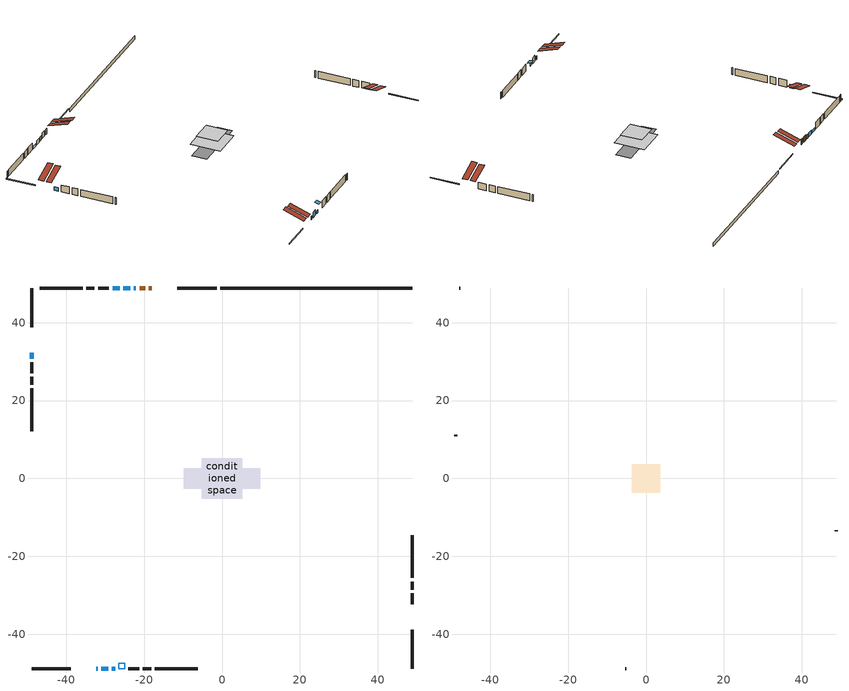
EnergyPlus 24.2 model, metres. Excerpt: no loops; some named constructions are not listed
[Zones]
conditioned space
 floor outside (Floor1 construction): -0.5,-0.5 -0.5,0.5 0.5,0.5 0.5,-0.5 z0.29
 floor adiabatic (Floor3 construction): -5.02,-5.02 -5.02,5.02 5.02,5.02 5.02,-5.02 z0.29
 floor adiabatic (AdiabaticFloorConstruction): -5.2,-5.2 -5.2,5.2 5.2,5.2 5.2,-5.2 z0.29
 floor foundation (Slab1 construction): -9.77,-2.57 -9.77,2.57 9.77,2.57 9.77,-2.57 z-0.91
 wall outside (RimJoist1 construction): -1.41,48.9 -11.53,48.9 / -48.9,-48.9 -38.78,-48.9 / -48.9,48.9 -48.9,38.78 / 48.9,-48.9 48.9,-38.78 z0.29:0.59
 wall outside (AdiabaticWallConstruction 1): -18.03,48.9 -18.75,48.9 / -19.67,48.9 -21.15,48.9 z0.29:2.32
 wall outside (AdiabaticWallConstruction): -32.27,-48.9 -31.87,-48.9 z0.29:1.51; -22.08,48.9 -22.67,48.9 / -23.59,48.9 -25.37,48.9 z0.29:1.76; -26.3,48.9 -28.08,48.9 z0.29:1.15; -30.95,-48.9 -29.17,-48.9 z0.29:2.32; -28.24,-48.9 -27.38,-48.9 z0.29:1.31; -48.9,32.27 -48.9,30.8 z0.29:1.46
 wall outside (Wall1 construction): -29.01,48.9 -31.83,48.9 / -24.03,-48.9 -21.21,-48.9 / -48.9,29.87 -48.9,27.05 / 48.9,-32.27 48.9,-29.45 z0.29:2.73
 wall outside (Wall2 construction): -32.76,48.9 -34.82,48.9 / -20.28,-48.9 -18.22,-48.9 / -48.9,26.12 -48.9,24.06 / 48.9,-28.52 48.9,-26.46 z0.29:2.73
 wall outside (Wall3 construction): -35.74,48.9 -46.75,48.9 / -17.29,-48.9 -6.28,-48.9 / -48.9,23.13 -48.9,12.12 / 48.9,-25.54 48.9,-14.53 z0.29:2.73
 wall foundation (FoundationWall1 construction): 48.9,48.9 -0.48,48.9 z-0.91:0.29
 window (WindowConstruction 6): -32.27,-48.9 -31.88,-48.9 z0.29:1.51
 window (WindowConstruction): -22.08,48.9 -22.67,48.9 z0.29:1.76
 window (WindowConstruction 1): -23.6,48.9 -25.37,48.9 z0.29:1.76
 window (WindowConstruction 2): -26.3,48.9 -28.08,48.9 z0.29:1.15
 window (WindowConstruction 3): -30.95,-48.9 -29.17,-48.9 z0.29:2.32
 window (WindowConstruction 4): -28.24,-48.9 -27.38,-48.9 z0.29:1.3
 window (WindowConstruction 5): -48.9,32.27 -48.9,30.8 z0.29:1.46
 door (Door): -18.04,48.9 -18.74,48.9 z0.29:2.32
 door (Door 1): -19.67,48.9 -21.15,48.9 z0.29:2.32
 ceiling adiabatic (AdiabaticFloorConstruction): 5.2,-5.2 5.2,5.2 -5.2,5.2 -5.2,-5.2 z0.29
 roof outside (Roof2 construction): -17.11,48.9,2.73 -17.11,42.01,5.02 -15.29,42.01,5.02 -15.29,48.9,2.73; -33.2,-48.9,2.73 -33.2,-42.01,5.02 -35.02,-42.01,5.02 -35.02,-48.9,2.73; -48.9,33.2,2.73 -42.01,33.2,5.02 -42.01,35.02,5.02 -48.9,35.02,2.73; 48.9,-33.2,2.73 42.01,-33.2,5.02 42.01,-35.02,5.02 48.9,-35.02,2.73
 roof outside (AdiabaticRoofConstruction): -24.96,-48.9,2.73 -24.96,-47.48,3.2 -26.45,-47.48,3.2 -26.45,-48.9,2.73
 skylight (SkylightConstruction): -24.96,-48.9,2.73 -24.96,-47.48,3.2 -26.45,-47.48,3.2 -26.45,-48.9,2.73
attic - vented
 floor to conditioned space (Floor2 construction Reversed): -3.71,-3.71 -3.71,3.71 3.71,3.71 3.71,-3.71 z2.73
 wall outside (Wall4 construction): -47.68,48.9 -47.97,48.9 / -5.35,-48.9 -5.06,-48.9 / -48.9,11.2 -48.9,10.91 / 48.9,-13.6 48.9,-13.31 z0.29:2.73
 roof outside (Roof1 construction): -14.36,48.9,2.73 -14.36,41.68,5.13 -12.46,41.68,5.13 -12.46,48.9,2.73; -35.95,-48.9,2.73 -35.95,-41.68,5.13 -37.85,-41.68,5.13 -37.85,-48.9,2.73; -48.9,35.95,2.73 -41.68,35.95,5.13 -41.68,37.85,5.13 -48.9,37.85,2.73; 48.9,-35.95,2.73 41.68,-35.95,5.13 41.68,-37.85,5.13 48.9,-37.85,2.73
[Material] Roughness=Rough; Thermal Absorptance=0.9
Name | Thickness {m} | Conductivity {W/m-K} | Density {kg/m3} | Specific Heat {J/kg-K} | Solar Absorptance | Visible Absorptance
ceiling loosefill ins | 0.254 | 0.0480833 | 16.02 | 1046.75 | 0.7 | 0.7
ceiling stud and cavity | 0.1397 | 0.09942 | 65.682 | 1177.47 | 0.7 | 0.7
gypsum board | 0.0127 | 0.160291 | 801 | 837.4 | 0.6 | 0.6
[Construction]
Floor2 construction: ceiling loosefill ins, ceiling stud and cavity, gypsum board
[Schedule:Day:Interval]
interior lighting schedule day: No, 01:00, 0.108182, 04:00, 0.0901515, 05:00, 0.0991667, 06:00, 0.162273, 07:00, 0.270455, 08:00, 0.342576, 10:00, 0.369621, 11:00, 0.351591, 12:00, 0.333561, 13:00, 0.324545, 14:00, 0.31553, 15:00, 0.333561, 16:00, 0.369621, 17:00, 0.450758, 18:00, 0.585985, 19:00, 0.775303, 20:00, 0.955606, 21:00, 0.991667, 22:00, 0.712197, 23:00, 0.360606, 24:00, 0.162273
interior lighting schedule day 1: No, 01:00, 0.100909, 04:00, 0.0840909, 05:00, 0.0925, 06:00, 0.151364, 07:00, 0.252273, 08:00, 0.319545, 10:00, 0.344773, 11:00, 0.327955, 12:00, 0.311136, 13:00, 0.302727, 14:00, 0.294318, 15:00, 0.311136, 16:00, 0.344773, 17:00, 0.420455, 18:00, 0.546591, 19:00, 0.723182, 20:00, 0.891364, 21:00, 0.925, 22:00, 0.664318, 23:00, 0.336364, 24:00, 0.151364
interior lighting schedule day 2: No, 01:00, 0.0927273, 04:00, 0.0772727, 05:00, 0.085, 06:00, 0.139091, 07:00, 0.231818, 08:00, 0.293636, 10:00, 0.316818, 11:00, 0.301364, 12:00, 0.285909, 13:00, 0.278182, 14:00, 0.270455, 15:00, 0.285909, 16:00, 0.316818, 17:00, 0.386364, 18:00, 0.502273, 19:00, 0.664545, 20:00, 0.819091, 21:00, 0.85, 22:00, 0.610455, 23:00, 0.309091, 24:00, 0.139091
interior lighting schedule day 3: No, 01:00, 0.0845455, 04:00, 0.0704545, 05:00, 0.0775, 06:00, 0.126818, 07:00, 0.211364, 08:00, 0.267727, 10:00, 0.288864, 11:00, 0.274773, 12:00, 0.260682, 13:00, 0.253636, 14:00, 0.246591, 15:00, 0.260682, 16:00, 0.288864, 17:00, 0.352273, 18:00, 0.457955, 19:00, 0.605909, 20:00, 0.746818, 21:00, 0.775, 22:00, 0.556591, 23:00, 0.281818, 24:00, 0.126818
interior lighting schedule day 4: No, 01:00, 0.0763636, 04:00, 0.0636364, 05:00, 0.07, 06:00, 0.114545, 07:00, 0.190909, 08:00, 0.241818, 10:00, 0.260909, 11:00, 0.248182, 12:00, 0.235455, 13:00, 0.229091, 14:00, 0.222727, 15:00, 0.235455, 16:00, 0.260909, 17:00, 0.318182, 18:00, 0.413636, 19:00, 0.547273, 20:00, 0.674545, 21:00, 0.7, 22:00, 0.502727, 23:00, 0.254545, 24:00, 0.114545
interior lighting schedule day 5: No, 01:00, 0.0727273, 04:00, 0.0606061, 05:00, 0.0666667, 06:00, 0.109091, 07:00, 0.181818, 08:00, 0.230303, 10:00, 0.248485, 11:00, 0.236364, 12:00, 0.224242, 13:00, 0.218182, 14:00, 0.212121, 15:00, 0.224242, 16:00, 0.248485, 17:00, 0.30303, 18:00, 0.393939, 19:00, 0.521212, 20:00, 0.642424, 21:00, 0.666667, 22:00, 0.478788, 23:00, 0.242424, 24:00, 0.109091
interior lighting schedule day 6: No, 01:00, 0.0745455, 04:00, 0.0621212, 05:00, 0.0683333, 06:00, 0.111818, 07:00, 0.186364, 08:00, 0.236061, 10:00, 0.254697, 11:00, 0.242273, 12:00, 0.229848, 13:00, 0.223636, 14:00, 0.217424, 15:00, 0.229848, 16:00, 0.254697, 17:00, 0.310606, 18:00, 0.403788, 19:00, 0.534242, 20:00, 0.658485, 21:00, 0.683333, 22:00, 0.490758, 23:00, 0.248485, 24:00, 0.111818
interior lighting schedule day 7: No, 01:00, 0.08, 04:00, 0.0666667, 05:00, 0.0733333, 06:00, 0.12, 07:00, 0.2, 08:00, 0.253333, 10:00, 0.273333, 11:00, 0.26, 12:00, 0.246667, 13:00, 0.24, 14:00, 0.233333, 15:00, 0.246667, 16:00, 0.273333, 17:00, 0.333333, 18:00, 0.433333, 19:00, 0.573333, 20:00, 0.706667, 21:00, 0.733333, 22:00, 0.526667, 23:00, 0.266667, 24:00, 0.12
interior lighting schedule day 8: No, 01:00, 0.0890909, 04:00, 0.0742424, 05:00, 0.0816667, 06:00, 0.133636, 07:00, 0.222727, 08:00, 0.282121, 10:00, 0.304394, 11:00, 0.289545, 12:00, 0.274697, 13:00, 0.267273, 14:00, 0.259848, 15:00, 0.274697, 16:00, 0.304394, 17:00, 0.371212, 18:00, 0.482576, 19:00, 0.638485, 20:00, 0.78697, 21:00, 0.816667, 22:00, 0.586515, 23:00, 0.29697, 24:00, 0.133636
interior lighting schedule day 9: No, 01:00, 0.0972727, 04:00, 0.0810606, 05:00, 0.0891667, 06:00, 0.145909, 07:00, 0.243182, 08:00, 0.30803, 10:00, 0.332348, 11:00, 0.316136, 12:00, 0.299924, 13:00, 0.291818, 14:00, 0.283712, 15:00, 0.299924, 16:00, 0.332348, 17:00, 0.405303, 18:00, 0.526894, 19:00, 0.697121, 20:00, 0.859242, 21:00, 0.891667, 22:00, 0.640379, 23:00, 0.324242, 24:00, 0.145909
interior lighting schedule day 10: No, 01:00, 0.105455, 04:00, 0.0878788, 05:00, 0.0966667, 06:00, 0.158182, 07:00, 0.263636, 08:00, 0.333939, 10:00, 0.360303, 11:00, 0.342727, 12:00, 0.325152, 13:00, 0.316364, 14:00, 0.307576, 15:00, 0.325152, 16:00, 0.360303, 17:00, 0.439394, 18:00, 0.571212, 19:00, 0.755758, 20:00, 0.931515, 21:00, 0.966667, 22:00, 0.694242, 23:00, 0.351515, 24:00, 0.158182
interior lighting schedule day 11: No, 01:00, 0.109091, 04:00, 0.0909091, 05:00, 0.1, 06:00, 0.163636, 07:00, 0.272727, 08:00, 0.345455, 10:00, 0.372727, 11:00, 0.354545, 12:00, 0.336364, 13:00, 0.327273, 14:00, 0.318182, 15:00, 0.336364, 16:00, 0.372727, 17:00, 0.454545, 18:00, 0.590909, 19:00, 0.781818, 20:00, 0.963636, 21:00, 1, 22:00, 0.718182, 23:00, 0.363636, 24:00, 0.163636
interior lighting schedule default day; occupants schedule default day; clothes dryer schedule default day; cooking range schedule default day; mech vent bath fan 0 schedule default day; mech vent range fan 0 schedule default day; misc plug loads schedule default day; general water use schedule default day; heating setpoint default day; cooling setpoint default day; clothes dryer exhaust 0 schedule default day; cooling season schedule day; cooling season schedule day 2; cooling season schedule default day; exterior lighting schedule default day; natural vent schedule default day: No, 24:00, 0
occupants schedule day: No, 05:00, 0.426829, 06:00, 0.719512, 07:00, 1, 08:00, 0.670732, 09:00, 0.329268, 14:00, 0.170732, 15:00, 0.231707, 16:00, 0.329268, 17:00, 0.5, 18:00, 0.670732, 19:00, 0.829268, 21:00, 1, 22:00, 0.853659, 23:00, 0.646341, 24:00, 0.426829
clothes dryer schedule day; clothes dryer exhaust 0 schedule day: No, 01:00, 0.123457, 02:00, 0.0740741, 03:00, 0.0493827, 04:00, 0.0246914, 05:00, 0.0493827, 06:00, 0.0740741, 07:00, 0.197531, 08:00, 0.395062, 09:00, 0.592593, 10:00, 0.839506, 11:00, 0.962963, 12:00, 1, 13:00, 0.91358, 14:00, 0.82716, 15:00, 0.716049, 16:00, 0.753086, 17:00, 0.679012, 18:00, 0.666667, 20:00, 0.62963, 21:00, 0.641975, 22:00, 0.666667, 23:00, 0.54321, 24:00, 0.296296
cooking range schedule day: No, 05:00, 0.0597015, 06:00, 0.11194, 07:00, 0.171642, 08:00, 0.291045, 11:00, 0.343284, 12:00, 0.402985, 13:00, 0.462687, 14:00, 0.343284, 15:00, 0.291045, 16:00, 0.402985, 17:00, 0.567164, 18:00, 1, 19:00, 0.850746, 20:00, 0.432836, 21:00, 0.291045, 22:00, 0.231343, 23:00, 0.171642, 24:00, 0.11194
mech vent bath fan 0 schedule day: No, 07:00, 0, 08:00, 1, 09:00, 0.2, 24:00, 0
mech vent range fan 0 schedule day: No, 18:00, 0, 19:00, 1, 20:00, 0.2, 24:00, 0
misc plug loads schedule day: No, 06:00, 0.705882, 07:00, 0.745098, 08:00, 0.803922, 15:00, 0.823529, 16:00, 0.862745, 17:00, 0.921569, 18:00, 0.980392, 19:00, 1, 20:00, 0.980392, 21:00, 0.941176, 22:00, 0.862745, 23:00, 0.784314, 24:00, 0.72549
general water use schedule day: No, 01:00, 0.315068, 03:00, 0.287671, 04:00, 0.342466, 05:00, 0.369863, 06:00, 0.520548, 07:00, 0.60274, 08:00, 0.534247, 10:00, 0.506849, 11:00, 0.465753, 14:00, 0.479452, 15:00, 0.534247, 16:00, 0.589041, 17:00, 0.69863, 18:00, 0.876712, 19:00, 0.890411, 20:00, 0.986301, 21:00, 1, 22:00, 0.863014, 23:00, 0.616438, 24:00, 0.465753
heating setpoint day: No, 07:00, 18, 23:00, 21, 24:00, 18
cooling setpoint day: No, 24:00, 25
cooling season schedule day 1: No, 24:00, 1
exterior lighting schedule day: No, 01:00, 0.566667, 03:00, 0.524167, 05:00, 0.495833, 06:00, 0.5525, 07:00, 0.623333, 08:00, 0.580833, 09:00, 0.439167, 10:00, 0.354167, 12:00, 0.34, 13:00, 0.354167, 14:00, 0.396667, 15:00, 0.425, 16:00, 0.495833, 17:00, 0.623333, 18:00, 0.793333, 19:00, 0.906667, 20:00, 0.963333, 21:00, 0.991667, 22:00, 0.920833, 23:00, 0.793333, 24:00, 0.665833
exterior lighting schedule day 1: No, 01:00, 0.528571, 03:00, 0.488929, 05:00, 0.4625, 06:00, 0.515357, 07:00, 0.581429, 08:00, 0.541786, 09:00, 0.409643, 10:00, 0.330357, 12:00, 0.317143, 13:00, 0.330357, 14:00, 0.37, 15:00, 0.396429, 16:00, 0.4625, 17:00, 0.581429, 18:00, 0.74, 19:00, 0.845714, 20:00, 0.898571, 21:00, 0.925, 22:00, 0.858929, 23:00, 0.74, 24:00, 0.621071
exterior lighting schedule day 10: No, 01:00, 0.552381, 03:00, 0.510952, 05:00, 0.483333, 06:00, 0.538571, 07:00, 0.607619, 08:00, 0.56619, 09:00, 0.428095, 10:00, 0.345238, 12:00, 0.331429, 13:00, 0.345238, 14:00, 0.386667, 15:00, 0.414286, 16:00, 0.483333, 17:00, 0.607619, 18:00, 0.773333, 19:00, 0.88381, 20:00, 0.939048, 21:00, 0.966667, 22:00, 0.897619, 23:00, 0.773333, 24:00, 0.649048
exterior lighting schedule day 11: No, 01:00, 0.571429, 03:00, 0.528571, 05:00, 0.5, 06:00, 0.557143, 07:00, 0.628571, 08:00, 0.585714, 09:00, 0.442857, 10:00, 0.357143, 12:00, 0.342857, 13:00, 0.357143, 14:00, 0.4, 15:00, 0.428571, 16:00, 0.5, 17:00, 0.628571, 18:00, 0.8, 19:00, 0.914286, 20:00, 0.971429, 21:00, 1, 22:00, 0.928571, 23:00, 0.8, 24:00, 0.671429
exterior lighting schedule day 2: No, 01:00, 0.485714, 03:00, 0.449286, 05:00, 0.425, 06:00, 0.473571, 07:00, 0.534286, 08:00, 0.497857, 09:00, 0.376429, 10:00, 0.303571, 12:00, 0.291429, 13:00, 0.303571, 14:00, 0.34, 15:00, 0.364286, 16:00, 0.425, 17:00, 0.534286, 18:00, 0.68, 19:00, 0.777143, 20:00, 0.825714, 21:00, 0.85, 22:00, 0.789286, 23:00, 0.68, 24:00, 0.570714
exterior lighting schedule day 3: No, 01:00, 0.442857, 03:00, 0.409643, 05:00, 0.3875, 06:00, 0.431786, 07:00, 0.487143, 08:00, 0.453929, 09:00, 0.343214, 10:00, 0.276786, 12:00, 0.265714, 13:00, 0.276786, 14:00, 0.31, 15:00, 0.332143, 16:00, 0.3875, 17:00, 0.487143, 18:00, 0.62, 19:00, 0.708571, 20:00, 0.752857, 21:00, 0.775, 22:00, 0.719643, 23:00, 0.62, 24:00, 0.520357
exterior lighting schedule day 4: No, 01:00, 0.4, 03:00, 0.37, 05:00, 0.35, 06:00, 0.39, 07:00, 0.44, 08:00, 0.41, 09:00, 0.31, 10:00, 0.25, 12:00, 0.24, 13:00, 0.25, 14:00, 0.28, 15:00, 0.3, 16:00, 0.35, 17:00, 0.44, 18:00, 0.56, 19:00, 0.64, 20:00, 0.68, 21:00, 0.7, 22:00, 0.65, 23:00, 0.56, 24:00, 0.47
exterior lighting schedule day 5: No, 01:00, 0.380952, 03:00, 0.352381, 05:00, 0.333333, 06:00, 0.371429, 07:00, 0.419048, 08:00, 0.390476, 09:00, 0.295238, 10:00, 0.238095, 12:00, 0.228571, 13:00, 0.238095, 14:00, 0.266667, 15:00, 0.285714, 16:00, 0.333333, 17:00, 0.419048, 18:00, 0.533333, 19:00, 0.609524, 20:00, 0.647619, 21:00, 0.666667, 22:00, 0.619048, 23:00, 0.533333, 24:00, 0.447619
exterior lighting schedule day 6: No, 01:00, 0.390476, 03:00, 0.36119, 05:00, 0.341667, 06:00, 0.380714, 07:00, 0.429524, 08:00, 0.400238, 09:00, 0.302619, 10:00, 0.244048, 12:00, 0.234286, 13:00, 0.244048, 14:00, 0.273333, 15:00, 0.292857, 16:00, 0.341667, 17:00, 0.429524, 18:00, 0.546667, 19:00, 0.624762, 20:00, 0.66381, 21:00, 0.683333, 22:00, 0.634524, 23:00, 0.546667, 24:00, 0.45881
exterior lighting schedule day 7: No, 01:00, 0.419048, 03:00, 0.387619, 05:00, 0.366667, 06:00, 0.408571, 07:00, 0.460952, 08:00, 0.429524, 09:00, 0.324762, 10:00, 0.261905, 12:00, 0.251429, 13:00, 0.261905, 14:00, 0.293333, 15:00, 0.314286, 16:00, 0.366667, 17:00, 0.460952, 18:00, 0.586667, 19:00, 0.670476, 20:00, 0.712381, 21:00, 0.733333, 22:00, 0.680952, 23:00, 0.586667, 24:00, 0.492381
exterior lighting schedule day 8: No, 01:00, 0.466667, 03:00, 0.431667, 05:00, 0.408333, 06:00, 0.455, 07:00, 0.513333, 08:00, 0.478333, 09:00, 0.361667, 10:00, 0.291667, 12:00, 0.28, 13:00, 0.291667, 14:00, 0.326667, 15:00, 0.35, 16:00, 0.408333, 17:00, 0.513333, 18:00, 0.653333, 19:00, 0.746667, 20:00, 0.793333, 21:00, 0.816667, 22:00, 0.758333, 23:00, 0.653333, 24:00, 0.548333
exterior lighting schedule day 9: No, 01:00, 0.509524, 03:00, 0.47131, 05:00, 0.445833, 06:00, 0.496786, 07:00, 0.560476, 08:00, 0.522262, 09:00, 0.394881, 10:00, 0.318452, 12:00, 0.305714, 13:00, 0.318452, 14:00, 0.356667, 15:00, 0.382143, 16:00, 0.445833, 17:00, 0.560476, 18:00, 0.713333, 19:00, 0.815238, 20:00, 0.86619, 21:00, 0.891667, 22:00, 0.827976, 23:00, 0.713333, 24:00, 0.59869
[Schedule:Week:Daily]
heating setpoint Week Rule - Jan1-Dec31: heating setpoint day, heating setpoint day, heating setpoint day, heating setpoint day, heating setpoint day, heating setpoint day, heating setpoint day, heating setpoint default day, heating setpoint default day, heating setpoint default day, heating setpoint default day, heating setpoint default day
cooling season schedule Week Rule - Aug26-Sep1: cooling season schedule day 1, cooling season schedule day 1, cooling season schedule day 1, cooling season schedule day 1, cooling season schedule day 1, cooling season schedule day 1, cooling season schedule day 2, cooling season schedule default day, cooling season schedule default day, cooling season schedule default day, cooling season schedule default day, cooling season schedule default day
cooling season schedule Week Rule - Sep2-Dec31: cooling season schedule day 2, cooling season schedule day 2, cooling season schedule day 2, cooling season schedule day 2, cooling season schedule day 2, cooling season schedule day 2, cooling season schedule day 2, cooling season schedule default day, cooling season schedule default day, cooling season schedule default day, cooling season schedule default day, cooling season schedule default day
exterior lighting schedule Week Rule - Sep2-Sep29: exterior lighting schedule day 8, exterior lighting schedule day 8, exterior lighting schedule day 8, exterior lighting schedule day 8, exterior lighting schedule day 8, exterior lighting schedule day 8, exterior lighting schedule day 8, exterior lighting schedule default day, exterior lighting schedule default day, exterior lighting schedule default day, exterior lighting schedule default day, exterior lighting schedule default day
exterior lighting schedule Week Rule - Sep30-Oct6: exterior lighting schedule day 8, exterior lighting schedule day 9, exterior lighting schedule day 9, exterior lighting schedule day 9, exterior lighting schedule day 9, exterior lighting schedule day 9, exterior lighting schedule day 9, exterior lighting schedule default day, exterior lighting schedule default day, exterior lighting schedule default day, exterior lighting schedule default day, exterior lighting schedule default day
exterior lighting schedule Week Rule - Oct7-Oct27: exterior lighting schedule day 9, exterior lighting schedule day 9, exterior lighting schedule day 9, exterior lighting schedule day 9, exterior lighting schedule day 9, exterior lighting schedule day 9, exterior lighting schedule day 9, exterior lighting schedule default day, exterior lighting schedule default day, exterior lighting schedule default day, exterior lighting schedule default day, exterior lighting schedule default day
exterior lighting schedule Week Rule - Oct28-Nov3: exterior lighting schedule day 9, exterior lighting schedule day 9, exterior lighting schedule day 9, exterior lighting schedule day 9, exterior lighting schedule day 10, exterior lighting schedule day 10, exterior lighting schedule day 10, exterior lighting schedule default day, exterior lighting schedule default day, exterior lighting schedule default day, exterior lighting schedule default day, exterior lighting schedule default day
exterior lighting schedule Week Rule - Nov4-Nov24: exterior lighting schedule day 10, exterior lighting schedule day 10, exterior lighting schedule day 10, exterior lighting schedule day 10, exterior lighting schedule day 10, exterior lighting schedule day 10, exterior lighting schedule day 10, exterior lighting schedule default day, exterior lighting schedule default day, exterior lighting schedule default day, exterior lighting schedule default day, exterior lighting schedule default day
exterior lighting schedule Week Rule - Nov25-Dec1: exterior lighting schedule day 10, exterior lighting schedule day 10, exterior lighting schedule day 10, exterior lighting schedule day 10, exterior lighting schedule day 10, exterior lighting schedule day 10, exterior lighting schedule day 11, exterior lighting schedule default day, exterior lighting schedule default day, exterior lighting schedule default day, exterior lighting schedule default day, exterior lighting schedule default day
exterior lighting schedule Week Rule - Dec2-Dec31: exterior lighting schedule day 11, exterior lighting schedule day 11, exterior lighting schedule day 11, exterior lighting schedule day 11, exterior lighting schedule day 11, exterior lighting schedule day 11, exterior lighting schedule day 11, exterior lighting schedule default day, exterior lighting schedule default day, exterior lighting schedule default day, exterior lighting schedule default day, exterior lighting schedule default day
natural vent schedule Week Rule - Jan1-Dec31: natural vent schedule default day, natural vent schedule default day, natural vent schedule default day, natural vent schedule default day, natural vent schedule default day, natural vent schedule default day, natural vent schedule default day, natural vent schedule default day, natural vent schedule default day, natural vent schedule default day, natural vent schedule default day, natural vent schedule default day
